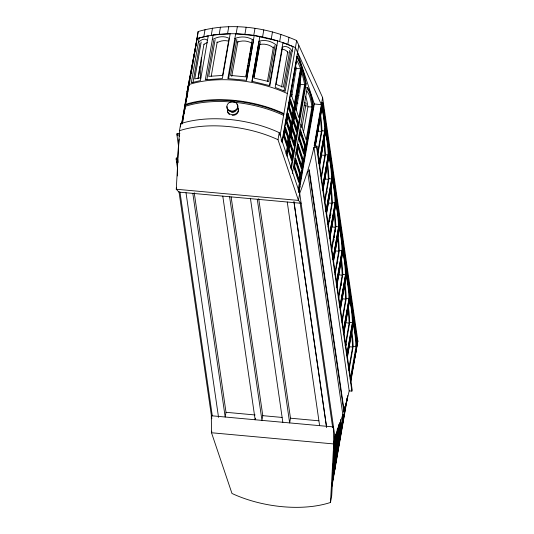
<?xml version="1.0" encoding="UTF-8"?>
<svg xmlns="http://www.w3.org/2000/svg" width="534" height="534" viewBox="0 0 534 534"><rect width="100%" height="100%" fill="white"/><g stroke="black" fill="none" stroke-linecap="round" stroke-linejoin="round"><path stroke-width="0.8" d="M179.15 139.007A397.429 339.664 -8.2 0 0 177.855 154.72L177.695 157.957L176.347 157.837L176.14 159.012L177.648 159.152L177.522 162.576A397.429 339.664 -8.2 0 0 177.442 175.926M196.152 45.931L196.225 44.282M200.397 78.091L201.331 57.452M332.842 473.111L332.769 474.759L333.456 474.853L334.998 466.015L335.999 443.801L335.319 443.701M332.956 470.641L333.289 463.238M333.476 459.127L333.737 453.366M334.004 447.559L334.184 443.487M333.456 474.853L334.458 452.638L335.999 443.801M333.964 448.38L334.644 448.473L335.272 434.623M335.405 435.03L334.885 446.598L336.013 440.116L336.353 432.68M333.43 470.454L334.137 466.402L334.891 449.741M334.484 444.882L335.559 435.063M334.684 457.691L334.871 453.58M334.825 466.496L335.766 445.67L334.631 452.151L333.69 472.977L334.825 466.496L334.137 466.402M335.546 452.151L335.138 461.202L335.819 461.303L337.361 452.465L338.469 426.259M335.619 450.509L335.993 442.279M336.44 432.38L336.327 434.823L337.014 434.923L338.556 426.085M336.52 432.3L336.193 439.636L334.644 448.473M335.819 461.303L336.827 439.088L338.369 430.25L337.682 430.15M337.014 434.923L337.268 429.216M335.372 459.333L336.053 459.427L337.001 438.601L338.129 432.119L337.448 432.026M337.435 428.915L337.248 433.047L338.382 426.566M336.22 454.467L337.375 433.688M336.827 449.074L337.014 444.962M336.053 459.427L337.188 452.945L338.129 432.119M337.501 447.652L338.182 447.746L339.611 423.122M339.644 423.429L338.423 445.877L339.551 439.395L340.345 421.9M338.302 442.539L338.87 439.295L339.584 423.469M339.157 436.345L339.043 438.814L339.724 438.908L338.182 447.746M339.49 428.942L339.677 424.824M339.724 438.908L340.585 419.984M340.665 419.757L340.071 432.92L343.302 414.411M179.477 130.71L176.273 189.236L178.943 192.107L301.129 203.287L298.459 200.417L277.994 139.708L279.229 132.639A81.862 40.931 9.9 0 0 180.712 123.641L179.477 130.71A81.862 40.931 9.9 0 1 277.994 139.708M180.532 126.938L180.712 123.641M330.493 502.461L333.697 443.934L333.496 426.926L211.31 415.746L211.511 432.754L231.976 493.463A81.862 40.931 9.9 0 0 330.493 502.461L331.727 495.392L334.931 436.865L299.694 193.348L279.229 132.639M197.5 36.385L198.141 31.539C230.554 22.041 266.092 27.087 296.657 40.537L322.616 97.562L357.86 341.086L350.571 382.851M346.686 401.862L347.22 397.823L331.894 485.486M298.913 192.54L299.981 186.253M178.576 146.396L176.901 134.842L177.161 133.367L179.885 133.613M181.6 123.788L188.175 86.114M181.734 124.008L187.154 92.956M182.027 123.915L198.141 31.539M182.261 123.734L196.265 43.454L186.973 92.335L197.346 37.2M197.36 37.166L196.399 42.667L196.906 38.608C229.326 29.11 264.871 34.149 295.429 47.626L321.381 104.637L314.332 103.99L297.505 52.719M182.635 122.253L182.915 120.624M183.202 118.995L183.482 117.367M184.197 113.295L184.477 111.666M184.764 110.037L185.051 108.409M185.331 106.78L185.618 105.151M186.893 97.822L187.18 96.193M187.467 94.565L187.748 92.936M189.029 85.607L189.31 83.978M189.597 82.349L189.884 80.721M190.591 76.649L190.878 75.02M191.159 73.392L191.446 71.763M191.726 70.134L192.013 68.506M192.721 64.434L193.008 62.805M193.295 61.176L193.575 59.548M193.862 57.919L194.142 56.29M194.429 54.662L195.137 50.59M195.424 48.961L195.711 47.332M193.054 82.256L199.89 43.094M201.178 42.039L194.736 78.932L200.797 77.65M176.547 187.668L176.273 189.236L298.459 200.417L299.694 193.348A397.429 339.664 -8.2 0 0 306.516 174.358L307.577 171.02L309.079 171.16L344.323 414.678L342.815 414.538L307.577 171.02M203.808 36.672L205.043 29.597M197.981 78.558L203.988 44.122M198.281 77.991L198.988 73.966A89.792 4.98 -81.9 0 0 199.322 69.794M211.27 35.204L212.505 28.135M206.885 79.559L213.72 40.397M215.142 39.496L208.707 76.389L222.611 75.414L228.906 39.342M211.23 76.222L217.238 41.792M219.207 34.236L220.442 27.167M227.524 33.769L228.759 26.7M236.121 33.816L237.356 26.747M228.639 78.391L235.474 39.229M236.842 39.362L230.548 75.434L245.753 76.863L252.195 39.97M231.769 76.395L237.924 41.145M244.899 34.37L246.134 27.301M246.134 76.042L247.99 65.382M248.277 63.746L250.139 53.086M250.426 51.451L251.714 44.068M253.75 35.424L254.985 28.355M254.231 35.531L246.414 80.314L227.851 78.618L235.668 33.836L254.231 35.531L277.707 40.898L269.89 85.68L252.035 81.295L259.851 36.512M246.588 80.067L253.423 40.904M251.908 81.689L258.89 41.712M253.957 77.317L259.824 43.701M260.232 42.032L253.937 78.104L268.642 81.528L274.937 45.45M262.568 36.973L263.803 29.897M271.245 38.989L272.48 31.92M267.414 81.355L273.428 46.925M269.37 85.754L276.345 45.77M279.676 41.458L280.911 34.383M211.784 431.185L211.511 432.754L333.697 443.934L334.931 436.865A397.429 339.664 -8.2 0 0 341.76 417.875L342.815 414.538M282.533 47.446L276.098 84.339L283.347 87.189L289.788 50.296M287.773 44.342L289.007 37.267M281.558 87.022L287.713 51.771M194.243 192.787L226.009 412.301L225.188 417.014L192.821 193.375M284.028 90.747L290.863 51.584M280.123 135.309L296.657 40.537M298.74 45.63L281.925 141.991L281.038 139.808M282.166 142.712L297.204 56.537L296.53 56.511A126.051 28.128 -87.7 0 1 300.662 65.582L301.183 67.11L291.317 123.654M283.434 135.683L284.876 127.432L285.55 127.459L289.088 138.239L287.646 146.49L286.972 146.463L283.434 135.683L284.108 135.709L287.646 146.49M285.904 121.538L287.345 113.295L288.013 113.321L291.551 124.102L290.116 132.345L289.441 132.319L285.904 121.538L286.578 121.572L290.116 132.345M288.373 107.401L289.808 99.15L290.483 99.177L294.02 109.957L292.585 118.208L291.911 118.181L288.373 107.401L289.041 107.427L292.585 118.208M284.108 135.709L285.55 127.459M286.578 121.572L288.013 113.321M289.041 107.427L290.483 99.177M288.046 115.217L287.018 121.111L290.082 130.45L291.11 124.555L288.046 115.217L287.372 115.19L290.443 124.529L289.541 129.689M291.651 96.487L296.323 67.972A101.186 22.575 -87.7 0 0 295.616 66.116M287.072 143.826L287.973 138.673L285.163 130.109M291.878 116.285L292.906 110.391L290.349 102.601M289.441 132.319L289.702 130.823M289.962 129.321L290.229 127.82M292.692 113.682L292.959 112.18M300.542 68.726L294.374 104.037L290.836 93.256L296.597 60.262A101.186 22.575 -87.7 0 1 300.335 68.132L300.542 68.726L296.524 68.566M286.024 153.979L289.882 131.851M286.551 154.827L301.857 67.137L301.183 67.11M288.046 148.585L288.834 144.087M290.776 132.946L291.037 131.444M291.304 129.949L291.564 128.447M294.034 114.303L294.294 112.807L294.968 112.834L298.506 123.608L297.064 131.858L296.39 131.831L292.852 121.051L293.113 119.556M293.38 118.054L293.767 115.805M295.609 105.271L296.897 97.882M297.184 96.24L297.471 94.598M297.758 92.949L298.473 88.844M298.76 87.202L299.047 85.56M299.334 83.918L299.621 82.276M299.908 80.634L300.622 76.529M300.909 74.887L301.196 73.245M287.025 156.262L302.331 68.572M288.166 150.107L291.457 160.12L292.125 160.147L288.587 149.366L290.029 141.116L289.355 141.089M291.057 135.222L290.383 135.195L293.92 145.976L294.594 146.002L291.057 135.222L292.498 126.972L291.824 126.945M297.064 131.858L293.526 121.078L294.968 112.834M289.027 148.906L290.062 143.012L293.126 152.357L292.098 158.244L289.027 148.906L288.36 148.879M294.995 114.73L293.967 120.624L297.031 129.962L298.059 124.068L294.995 114.73L294.321 114.703M296.11 110.284L300.602 84.532A101.186 22.575 -87.7 0 0 299.794 80.487M291.551 157.483L292.452 152.33L289.642 143.766M294.02 143.339L294.922 138.186L292.111 129.622M296.49 129.201L297.391 124.042L294.581 115.477M292.111 156.369L292.372 154.867M296.39 131.831L296.65 130.336M301.483 71.603L301.683 72.237A101.186 22.575 -87.7 0 1 304.62 84.692L298.86 117.694L295.322 106.913M295.596 138.213L294.568 144.107L291.497 134.762L292.525 128.868L295.596 138.213L294.922 138.186M292.125 160.147L293.567 151.896L290.029 141.116M294.594 146.002L296.036 137.752L292.498 126.972M290.743 168.35L305.495 83.818A126.051 28.128 -87.7 0 0 302.164 70.168M291.27 169.198L306.169 83.845A126.051 28.128 -87.7 0 0 302.838 70.194L301.33 65.609A126.051 28.128 -87.7 0 0 297.204 56.537M292.305 173.61L307.344 87.442L306.67 87.416A59.741 13.33 -87.7 0 1 312.804 106.099L298.192 189.804M294.247 166.615L293.58 166.581L298.766 182.394L299.44 182.421L294.247 166.615L295.689 158.364L295.015 158.338M296.717 152.47L296.043 152.444L301.236 168.25L301.91 168.277L296.717 152.47L298.159 144.22L297.485 144.193M299.187 138.326L298.513 138.299L303.706 154.112L304.373 154.139L299.187 138.326L300.629 130.076L299.954 130.049M298.186 146.116L297.158 152.01L301.877 166.381L302.905 160.487L298.186 146.116L297.518 146.089M301.884 127.746L306.162 103.242A35.918 30.698 -8.2 0 0 304.801 102.621M303.419 132.565L307.918 106.807A43.167 9.632 -87.7 0 0 305.735 96.547M255.426 418.189L255.152 419.757L222.791 196.118M298.74 180.499L299.768 174.605L295.295 160.988M301.336 165.62L302.231 160.46L297.765 146.843M303.672 152.21L304.7 146.323L300.482 133.46M299.554 177.895L299.814 176.394M301.236 168.25L301.496 166.755M301.757 165.253L302.017 163.751M306.743 91.16A43.167 9.632 -87.7 0 1 311.929 106.974L306.169 139.968L300.982 124.162M300.435 174.631L299.407 180.525L294.695 166.154L295.723 160.26L300.435 174.631L299.768 174.605M305.375 146.349L304.347 152.243L299.627 137.865L300.655 131.978L305.375 146.349L304.7 146.323M298.726 190.651L313.478 106.126A59.741 13.33 -87.7 0 0 307.344 87.442M298.9 192.447L314.433 103.449M231.135 196.979L262.788 415.666L261.96 420.385L229.6 196.739M309.079 171.16L309.286 169.979L307.938 169.859L308.899 166.688A397.429 339.664 -8.2 0 0 313.945 147.357L316.649 147.604L351.893 391.122L349.189 390.875L313.945 147.357M322.616 97.562L314.186 145.882L316.909 146.129L352.146 389.646L351.893 391.122M314.479 146.129L322.049 102.755L322.73 102.815L357.506 343.088L356.819 343.028M314.7 145.842L318.978 121.331M319.265 119.696L321.975 104.17L325.386 127.773L319.112 163.724M315.06 144.767L315.34 143.145M315.627 141.523L315.908 139.901M316.188 138.279L316.475 136.657M316.755 135.042L317.042 133.42M317.323 131.798L318.03 127.739M318.311 126.117L318.598 124.495M318.878 122.88L319.165 121.258M319.445 119.636L320.153 115.578M320.433 113.956L320.72 112.34M321.001 110.718L321.288 109.096M315.16 146.189L322.73 102.815M315.38 145.909L322.656 104.23L326.074 127.833L319.652 164.605M316.649 147.604L316.909 146.129M317.443 154.213L321.421 131.417A73.492 10.286 -84.8 0 0 320.113 117.66M317.884 154.259L321.989 130.75A78.838 11.034 -84.8 0 0 320.627 115.451M319.052 163.431L324.712 130.997A78.838 11.034 -84.8 0 0 321.835 109.316M320.186 158.538L320.473 156.903M322.329 146.283L322.616 144.647M322.896 143.012L323.183 141.376M323.898 137.291L324.185 135.656M324.465 134.027L324.752 132.392M325.039 130.757L325.466 128.307M319.939 160.621L320.647 156.562M322.062 148.459L322.629 145.215M324.045 137.105L324.325 135.482M319.586 165.954L326.147 128.367L329.538 151.79L322.836 190.197M321.194 176.54L324.886 155.374A73.492 10.286 -84.8 0 0 323.577 141.617M321.208 179.03L325.453 154.706A78.838 11.034 -84.8 0 0 323.991 138.807M322.523 187.387L328.183 154.953A78.838 11.034 -84.8 0 0 324.892 132.238M322.723 186.867L328.857 151.729L325.586 129.115M323.944 180.859L324.225 179.23M326.08 168.604L326.367 166.968M327.649 159.613L327.936 157.984M328.223 156.349L328.931 152.263M322.983 187.007L323.264 185.385M323.551 183.763L323.831 182.141M324.118 180.519L324.398 178.897M325.813 170.793L326.521 166.735M327.796 159.439L328.216 157.009M322.91 190.731L329.611 152.323L333.002 175.746L326.588 212.519M324.372 202.126L328.35 179.331A73.492 10.286 -84.8 0 0 327.048 165.573M324.819 202.179L328.924 178.663A78.838 11.034 -84.8 0 0 327.562 163.364M326.841 192.881L327.122 191.259M325.987 211.344L331.647 178.91A78.838 11.034 -84.8 0 0 328.77 157.23M326.047 211.638L332.322 175.686L329.164 153.879M327.696 203.187L327.976 201.552M329.832 190.925L330.119 189.29M331.974 178.67L332.402 176.22M326.735 209.341L327.015 207.719M327.295 206.097L327.582 204.475M327.863 202.853L328.15 201.231M328.857 197.179L329.138 195.557M329.418 193.935L329.705 192.313M329.985 190.691L330.272 189.076M258.703 198.688L290.476 418.202L289.648 422.915L257.288 199.275M326.521 213.867L333.082 176.28L336.473 199.703L329.765 238.111M328.123 224.454L331.821 203.294A73.492 10.286 -84.8 0 0 330.513 189.53M328.143 226.943L332.388 202.62A78.838 11.034 -84.8 0 0 330.926 186.72M329.458 221.697L329.738 220.075M330.025 218.459L330.306 216.837M330.586 215.215L330.873 213.593M329.451 235.3L335.112 202.867A78.838 11.034 -84.8 0 0 331.828 180.152M329.518 235.601L335.793 199.643L332.515 177.028M331.447 225.508L331.734 223.873M333.583 213.253L333.87 211.618M335.299 203.441L335.866 200.177M329.919 234.92L330.199 233.298M330.479 231.676L330.766 230.054M331.047 228.432L331.754 224.38M332.041 222.758L332.322 221.136M332.602 219.514L332.889 217.892M333.169 216.27L333.456 214.655M333.737 213.033L334.017 211.411M329.845 238.645L336.547 200.237L339.938 223.659L333.376 261.253M331.307 250.039L335.285 227.25A73.492 10.286 -84.8 0 0 333.984 213.487M331.894 249.278L335.859 226.576A78.838 11.034 -84.8 0 0 334.491 211.277M333.77 240.794L334.057 239.172M334.337 237.55L334.624 235.928M335.332 231.876L335.612 230.254M332.922 259.257L338.583 226.823A78.838 11.034 -84.8 0 0 335.706 205.143M332.982 259.557L339.257 223.599L336.1 201.792M333.63 256.821L333.917 255.185M334.624 251.1L334.911 249.465M335.198 247.829L335.486 246.194M337.334 235.574L337.622 233.939M339.05 225.769L339.337 224.133M333.663 257.254L334.371 253.203M335.786 245.093L336.073 243.471M336.353 241.849L336.64 240.233M336.921 238.611L337.201 236.989M337.909 232.931L338.196 231.309M338.476 229.687L338.763 228.071A78.838 11.034 -84.8 0 1 342.047 250.78L336.387 283.214M333.456 261.787L340.018 224.193L343.402 247.616L336.7 286.024M335.058 272.367L338.756 251.207A73.492 10.286 -84.8 0 0 337.448 237.443M335.078 274.856L339.324 250.533A78.838 11.034 -84.8 0 0 337.862 234.64M337.521 263.128L337.808 261.506M336.447 283.514L342.721 247.556L339.45 224.941M336.814 282.413L337.094 280.777M337.808 276.692L338.095 275.057M338.382 273.421L338.663 271.786M338.95 270.151L339.237 268.515M339.951 264.43L340.231 262.801M340.518 261.166L340.805 259.531M341.092 257.895L341.373 256.26M342.087 252.175L342.801 248.09M337.415 279.589L338.122 275.537M339.537 267.427L339.824 265.812M341.092 258.509L341.38 256.887M341.66 255.265L341.947 253.65M336.634 287.372L343.482 248.15L346.873 271.579L340.312 309.166M338.242 297.952L342.221 275.164A73.492 10.286 -84.8 0 0 340.912 261.4M338.689 298.005L342.788 274.489A78.838 11.034 -84.8 0 0 341.426 259.19M341.273 285.463L341.553 283.841M339.858 307.17L345.511 274.743A78.838 11.034 -84.8 0 0 342.641 253.056M339.918 307.471L346.192 271.512L343.148 250.513M340.992 302.284L341.279 300.649M341.56 299.013L341.847 297.378M342.134 295.743L342.414 294.107M343.128 290.022L343.415 288.387M343.702 286.758L343.983 285.123M344.27 283.487L344.557 281.852M345.271 277.767L345.558 276.131M345.838 274.496L346.266 272.046M341.166 301.93L341.873 297.872M343.289 289.768L343.996 285.71M345.411 277.607L345.692 275.985A78.838 11.034 -84.8 0 1 348.982 298.7L343.322 331.127M340.392 309.7L346.946 272.106L350.337 295.536L343.636 333.937M341.994 320.28L345.685 299.12A73.492 10.286 -84.8 0 0 344.383 285.356M342.014 322.77L346.259 298.446A78.838 11.034 -84.8 0 0 344.79 282.553M343.522 330.606L349.657 295.469L346.386 272.854M344.744 324.605L345.031 322.97M346.88 312.343L347.167 310.715M347.454 309.079L347.741 307.444M349.022 300.088L349.737 296.003M344.49 326.695L345.198 322.643M347.04 312.103L347.747 308.045M343.716 334.471L350.417 296.063L353.808 319.492L347.247 357.079M345.178 345.865L349.156 323.077A73.492 10.286 -84.8 0 0 347.848 309.313M345.618 345.919L349.723 322.402A78.838 11.034 -84.8 0 0 348.362 307.103M346.085 345.538L346.366 343.916M346.786 355.083L352.447 322.656A78.838 11.034 -84.8 0 0 349.57 300.976M346.846 355.384L353.128 319.425L349.97 297.618M350.638 334.671L350.918 333.036M352.774 322.409L353.201 319.959L356.592 343.382L350.257 379.04M347.534 353.087L347.814 351.465M348.101 349.843L348.382 348.221M348.669 346.599L348.949 344.977M350.364 336.867L351.072 332.815M347.32 357.613L353.882 320.02L357.273 343.442L350.564 381.85M336.146 436.912L336.574 434.469M333.416 456.55L338.963 424.79M348.929 368.2L352.62 347.033A73.492 10.286 -84.8 0 0 351.312 333.269M333.496 457.124L339.464 422.921M348.949 370.683L353.194 346.359A78.838 11.034 -84.8 0 0 351.726 330.466M334.03 467.524L334.311 465.915L334.998 466.015M343.863 411.187L344.423 407.969M332.395 477.95L332.962 474.693M334.524 465.735L334.811 464.106M335.092 462.477L335.379 460.849M337.228 450.262L337.795 447.005M339.357 438.047L343.482 414.424M344.05 411.167L344.904 406.281M331.941 484.558L346.72 399.866M344.323 414.678L344.53 413.496L309.286 169.979M350.678 378.219L350.965 376.583M354.396 356.939L354.683 355.304M356.105 347.12L356.679 343.849M331.941 486.334L347.788 395.574M354.296 359.823L354.609 358.194M354.916 356.565L357.86 341.086M351.052 377.485L351.359 375.856M352.133 371.784L352.44 370.149M352.754 368.52L353.528 364.448M353.835 362.82L356.625 348.155M343.656 411.787L344.136 410.205A397.429 339.664 -8.2 0 0 349.189 390.875M305.495 83.818L306.169 83.845M300.602 84.532L304.62 84.692M312.804 106.099L313.478 106.126M307.918 106.807L311.929 106.974M293.346 109.931L294.02 109.957M292.906 110.391L293.58 110.418L290.516 101.073L289.488 106.967L292.552 116.312M292.852 121.051L293.526 121.078M297.391 124.042L298.059 124.068M290.443 124.529L291.11 124.555M295.362 137.725L296.036 137.752M288.413 138.213L289.088 138.239M287.973 138.673L288.647 138.7L285.577 129.362L284.549 135.249L287.612 144.594M305.141 145.862L305.815 145.889L300.629 130.076M287.919 149.34L288.587 149.366M292.892 151.87L293.567 151.896M292.452 152.33L293.126 152.357M302.231 160.46L302.905 160.487M300.208 174.144L300.882 174.171L295.689 158.364M290.703 94.651L292.358 94.798M297.331 95.252L298.987 95.406M321.895 103.636L322.576 103.696M187.234 91.541L187.915 91.601M325.386 127.773L326.074 127.833M321.989 130.75L324.712 130.997M317.817 131.09L321.421 131.417M176.901 134.842L179.611 135.089A397.429 339.664 -8.2 0 0 179.417 136.657M328.857 151.729L329.538 151.79M325.453 154.706L328.183 154.953M321.281 155.047L324.886 155.374M332.322 175.686L333.002 175.746M328.924 178.663L331.647 178.91M324.752 179.003L328.35 179.331M335.793 199.643L336.473 199.703M332.388 202.62L335.112 202.867M328.216 202.96L331.821 203.294M339.257 223.599L339.938 223.659M335.859 226.576L338.583 226.823M331.681 226.917L335.285 227.25M342.721 247.556L343.402 247.616M339.324 250.533L342.047 250.78M335.152 250.873L338.756 251.207M346.192 271.512L346.873 271.579M342.788 274.489L345.511 274.743M338.616 274.83L342.221 275.164M349.657 295.469L350.337 295.536M346.259 298.446L348.982 298.7M342.087 298.793L345.685 299.12M353.128 319.425L353.808 319.492M349.723 322.402L352.447 322.656M345.551 322.75L349.156 323.077M356.592 343.382L357.273 343.442M353.194 346.359L355.918 346.613A78.838 11.034 -84.8 0 0 352.627 323.898M349.016 346.706L352.62 347.033M226.009 412.301L255.165 414.971M262.788 415.666L282.059 417.434M290.476 418.202L318.818 420.799M338.683 424.951L339.364 425.051M338.509 425.438L339.19 425.531M338.87 439.295L339.551 439.395M336.14 438.988L336.827 439.088M335.332 440.023L336.013 440.116M333.777 452.545L334.458 452.638M336.507 452.852L337.188 452.945M301.249 134.001L302.551 137.959M298.159 144.22L303.345 160.026M294.354 134.648L295.108 136.958M299.714 161.815L300.462 164.085M296.503 173.69L297.745 177.468M322.049 102.755L322.289 104.404M322.529 106.059L322.77 107.708M323.01 109.357L323.364 111.833M323.604 113.488L323.844 115.137M324.205 117.613L324.438 119.269M324.679 120.918L324.919 122.573M325.159 124.222L325.513 126.698M326.234 131.651L326.594 134.127M326.828 135.783L327.068 137.432M327.309 139.08L327.669 141.563M327.909 143.212L328.143 144.861M328.383 146.516L328.624 148.165M330.059 158.077L330.299 159.726M330.533 161.375L330.773 163.03M331.013 164.679L331.374 167.155M331.607 168.811L331.848 170.459M332.088 172.108L332.448 174.591M333.163 179.544L333.523 182.021M333.763 183.669L333.997 185.325M334.237 186.973L334.598 189.45M334.838 191.099L335.078 192.754M335.312 194.403L335.672 196.879M336.387 201.839L336.627 203.487M336.867 205.136L337.228 207.613M337.468 209.268L337.702 210.917M337.942 212.572L338.302 215.048M338.543 216.697L338.776 218.353M339.017 220.001L339.377 222.478M340.091 227.431L340.452 229.907M340.692 231.562L340.932 233.211M341.166 234.86L341.526 237.343M341.767 238.992L342.007 240.64M342.247 242.296L342.841 246.421M343.442 250.553L344.156 255.506M344.397 257.154L345.231 262.935M345.471 264.59L345.712 266.239M346.065 268.715L346.306 270.364M347.147 276.145L347.38 277.8M347.621 279.449L347.861 281.104M348.221 283.581L348.455 285.229M348.695 286.878L348.936 288.534M349.176 290.182L349.536 292.659M350.251 297.618L350.611 300.095M350.845 301.743L351.085 303.392M351.325 305.048L351.686 307.524M351.926 309.173L352.16 310.828M352.4 312.477L352.76 314.953M353.001 316.609L353.234 318.257M354.075 324.038L354.316 325.687M354.549 327.342L354.79 328.991M355.03 330.639L355.39 333.123M355.624 334.771L355.864 336.42M356.105 338.075L356.465 340.552M300.068 202.339L332.709 427.767M335.065 468.425L335.165 469.139M293.974 201.872L326.588 427.233M293.94 201.765L326.554 427.14M287.252 202.012L319.619 425.658M250.473 198.648L282.84 422.294M186.006 192.721L218.539 417.361M177.161 133.367L177.515 135.843M177.648 159.152L178.122 162.456M176.827 161.135L177.068 162.79M177.301 164.439L177.542 166.087M176.14 159.012L177.575 168.918M179.985 192.187L212.305 415.953M178.93 191.279L211.778 418.282M211.31 415.746L211.751 418.803M199.542 66.69A89.792 4.98 -81.9 0 1 199.436 68.219M296.443 102.882A35.918 30.698 -8.2 0 1 297.965 103.175M304.52 105.171A35.918 30.698 -8.2 0 1 306.576 106.086M188.889 84.592A81.862 40.931 9.9 0 1 287.405 93.59M259.03 41.231A16.888 14.491 25.1 0 1 276.886 45.61M282.132 47.359A7.269 5.827 49.2 0 1 292.158 51.297M237.39 107.674A5.527 4.719 -8.2 0 1 237.67 112.921A5.527 4.719 -8.2 0 1 232.13 115.371M229.52 114.49A5.527 4.719 -8.2 0 1 227.504 110.158M237.283 106.96A5.527 4.719 -8.2 0 1 234.179 114.49A5.527 4.719 -8.2 0 1 227.404 109.443M234.84 38.548A17.415 14.885 -8.2 0 1 253.403 40.244M212.305 39.716A16.888 13.103 -34.8 0 1 229.353 38.521M281.638 49.362A6.308 5.133 45.9 0 1 288.206 52.899M217.011 42.687A14.158 11.101 -33.3 0 1 227.938 41.018M185.084 106.393A81.862 40.931 9.9 0 1 232.277 102.081M233.078 102.154A81.862 40.931 9.9 0 1 283.601 115.391M198.288 42.727A7.269 4.759 -50.1 0 1 207.432 40.531M203.988 44.422A6.308 4.272 -48 0 1 207.326 42.673M259.524 44.589A14.158 12.182 22.8 0 1 273.381 47.833M237.683 42.032A14.498 12.389 -8.2 0 1 251.961 43.334M235.574 110.191A2.763 2.363 -8.2 0 1 233.512 112.22A2.763 2.363 -8.2 0 1 230.635 111.432M236.876 104.123A5.527 4.719 -8.2 0 1 233.765 111.653A5.527 4.719 -8.2 0 1 226.99 106.606M199.115 38.007L191.299 82.79L200.437 80.601L208.253 35.818L199.115 38.007M213.133 35.004L205.316 79.786L222.364 78.585L230.181 33.802L213.133 35.004M282.953 42.64L275.137 87.422L285.169 91.367L292.986 46.585L282.953 42.64M283.808 114.216L283.701 113.508A81.862 40.931 9.9 0 0 185.185 104.504L185.291 105.218A81.862 40.931 9.9 0 1 283.808 114.216M230.134 110.818A5.527 4.719 -8.2 0 0 237.81 105.659A5.527 4.719 -8.2 0 0 229.066 102.708A5.527 4.719 -8.2 0 0 230.134 110.818"/></g></svg>
